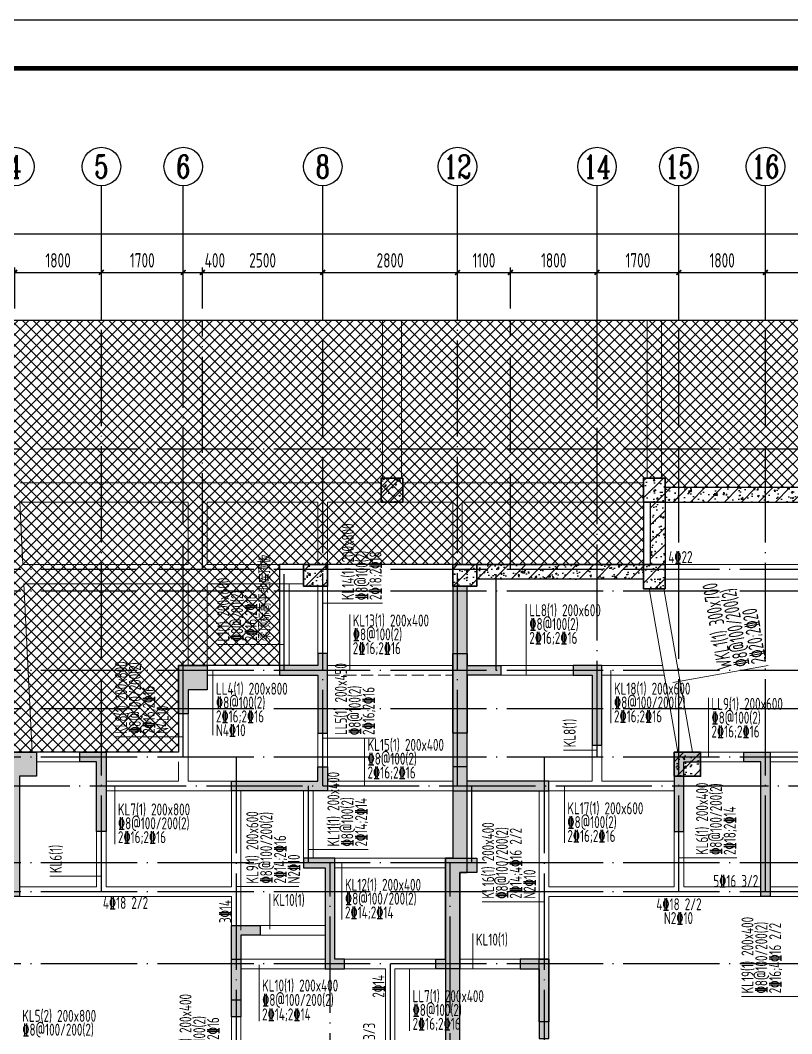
# Model space of a CAD drawing. Extents: x -1712635 to -854203, y -534641 to -21985.
# Drawn here: x -1128541 to -1112509, y -82057 to -60993 of the extents above; entities that cross this region are included whole.
import ezdxf
from ezdxf.enums import TextEntityAlignment as Align

# ---------------------------------------------------------------- set-up
doc = ezdxf.new("R2010")
doc.units = 0
doc.header["$LTSCALE"] = 1000
for name, pattern in [('DASH', [0.35, 0.25, -0.1]), ('DOTE', [2.42, 2, -0.2, 0.02, -0.2]), ('底图$0$虚线', [625, 375, -250])]:
    doc.linetypes.add(name, pattern=pattern)
doc.layers.get('0').update_dxf_attribs({"linetype": 'CONTINUOUS'})
doc.layers.get('Defpoints').update_dxf_attribs({"linetype": 'CONTINUOUS'})
for name, color, linetype in [('-TK', 7, 'CONTINUOUS'), ('A-AXIS', 1, 'CONTINUOUS'), ('A-DOTE', 10, 'DOTE'), ('AXIS_NUM', 7, 'CONTINUOUS'), ('S-B板填充', 251, 'CONTINUOUS'), ('S-L主梁线', 4, 'DASH'), ('S-L梁编号', 6, 'CONTINUOUS'), ('S-L梁配筋', 7, 'CONTINUOUS'), ('S-Q墙填充', 252, 'CONTINUOUS'), ('S-Q墙实线', 6, 'CONTINUOUS'), ('S-Y一般标注', 3, 'CONTINUOUS'), ('S-Z柱实线', 6, 'CONTINUOUS'), ('THIN', 7, 'CONTINUOUS'), ('轮廓线-核心筒', 7, 'CONTINUOUS')]:
    doc.layers.add(name, color=color, linetype=linetype)
doc.layers.add('底图$0$砼柱', color=2, linetype='CONTINUOUS', lineweight=35)
doc.layers.add('底图$0$砼梁虚线', color=4, linetype='底图$0$虚线', lineweight=18)
doc.styles.add('TSSD_Axis', font='complex.shx', dxfattribs={"width": 0.7, "bigfont": 'hztxt.shx'})
doc.styles.add('TSSD_DIMENSION', font='Tssdeng.shx', dxfattribs={"width": 0.7, "bigfont": 'tssdchn.shx'})
doc.styles.add('TSSD_REIN', font='tssdeng.shx', dxfattribs={"width": 0.7, "height": 300, "bigfont": 'tssdchn.shx'})
doc.styles.add('样式 1', font='yjkeng.shx', dxfattribs={"width": 0.7, "bigfont": 'yjkchn.shx'})
doc.dimstyles.new('TSSD_100_100', dxfattribs={"dimtxt": 300, "dimasz": 100, "dimexe": 100, "dimexo": 250, "dimgap": 100, "dimtad": 1, "dimdec": 0, "dimzin": 0, "dimdsep": 46, "dimtxsty": 'TSSD_DIMENSION', "dimblk": 'ARCHTICK', "dimcen": 0, "dimdle": 100, "dimclrt": 7, "dimadec": 0, "dimazin": 0, "dimtfac": 1, "dimtdec": 0, "dimtix": 1, "dimtmove": 2, "dimatfit": 3, "dimldrblk": 'ARCHTICK', "dimfxl": 0, "dimtolj": 1, "dimtzin": 0, "dimarcsym": 0})
pattern_1 = [(50, (-1134355.3, -65756.88), (358.63, -31.376), [37.5, -412.5]), (355, (-1134355.3, -65756.88), (-69.3757, 376.096), [30, -330]), (100.4514, (-1134325.4, -65759.5), (289.2547, 344.72), [31.87, -350.571]), (46.1842, (-1134355.3, -65656.88), (533.6205, -82.7595), [56.25, -618.75]), (96.6356, (-1134310.8, -65663.77), (467.331, 487.059), [47.805, -525.856]), (351.1842, (-1134355.3, -65656.9), (467.331, 487.059), [45, -495]), (21, (-1134305.3, -65681.88), (298.4535, -201.3094), [37.5, -412.5]), (326, (-1134305.3, -65681.88), (121.6577, 362.575), [30, -330]), (71.4514, (-1134280.42, -65698.65), (420.1113, 161.265), [31.87, -350.571]), (37.5, (-1134355.29, -65756.88), (6.0799, 166.4469), [0, -326, 0, -335, 0, -331.25]), (7.5, (-1134355.29, -65756.88), (131.5348, 197.2059), [0, -191, 0, -318.5, 0, -126.25]), (327.5, (-1134466.79, -65756.88), (266.9112, -11.2774), [0, -125, 0, -390, 0, -517.5]), (317.5, (-1134516.8, -65756.88), (291.593, 50.0525), [0, -162.5, 0, -259, 0, -367.5]), (45, (-1134355.3, -65756.88), (-176.7767, 176.7767), [])]
pattern_2 = [(50, (-14650.7, 18149.76), (358.63, -31.376), [37.5, -412.5]), (355, (-14650.7, 18149.76), (-69.3757, 376.096), [30, -330]), (100.4514, (-14620.8, 18147.15), (289.2547, 344.7198), [31.87, -350.571]), (46.1842, (-14650.7, 18249.76), (533.6205, -82.7595), [56.25, -618.75]), (96.6356, (-14606.23, 18242.87), (467.331, 487.059), [47.805, -525.8565]), (351.1842, (-14650.7, 18249.76), (467.331, 487.059), [45, -495]), (21, (-14600.7, 18224.76), (298.4535, -201.3094), [37.5, -412.5]), (326, (-14600.7, 18224.76), (121.6577, 362.575), [30, -330]), (71.4514, (-14575.83, 18208), (420.1113, 161.2652), [31.87, -350.571]), (37.5, (-14650.7, 18149.76), (6.07993, 166.4469), [0, -326, 0, -335, 0, -331.25]), (7.5, (-14650.7, 18149.76), (131.5348, 197.2059), [0, -191, 0, -318.5, 0, -126.25]), (327.5, (-14762.2, 18149.76), (266.9112, -11.27744), [0, -125, 0, -390, 0, -517.5]), (317.5, (-14812.2, 18149.76), (291.593, 50.0525), [0, -162.5, 0, -259, 0, -367.5]), (45, (-14650.7, 18149.76), (-176.7767, 176.7767), [])]

# ---------------------------------------------------------------- blocks, each defined once
blk = doc.blocks.new('ts_axno')
at = {"color": 0, "linetype": 'ByBlock', "lineweight": -2}
blk.add_circle((0, 0), 0.5, dxfattribs=at)
at = {"color": 0, "linetype": 'ByBlock', "lineweight": -2, "style": 'TSSD_Axis', "width": 0.7}
blk.add_attdef('A', text='', height=0.6, dxfattribs=at).set_placement((0, 0), align=Align.MIDDLE_CENTER)
blk = doc.blocks.new('_ArchTick')
at = {"color": 0, "const_width": 0.35}
blk.add_lwpolyline([(-0.5, -0.5), (0.5, 0.5)], dxfattribs=at)
blk = doc.blocks.new('*D436')
at = {"layer": 'Defpoints', "color": 0}
for p in [(-215274, 330468), (-217074, 329468), (-215274, 329468)]:
    blk.add_point(p, dxfattribs=at)
at = {"layer": 'S-Y一般标注', "color": 0, "lineweight": -2}
for p, q in [((-217074, 329718), (-217074, 330568)), ((-215274, 329718), (-215274, 330568)), ((-217174, 330468), (-215174, 330468))]:
    blk.add_line(p, q, dxfattribs=at)
at = {"layer": 'S-Y一般标注', "color": 0, "lineweight": -2, "xscale": 100, "yscale": 100, "zscale": 100, "rotation": 180}
blk.add_blockref('_ArchTick', (-217074, 330468), dxfattribs=at)
at = {"layer": 'S-Y一般标注', "color": 0, "lineweight": -2, "xscale": 100, "yscale": 100, "zscale": 100}
blk.add_blockref('_ArchTick', (-215274, 330468), dxfattribs=at)
at = {"layer": 'S-Y一般标注', "color": 7, "insert": (-216174, 330718), "char_height": 300, "attachment_point": 5, "style": 'TSSD_DIMENSION'}
blk.add_mtext('\\A1;1800', dxfattribs=at)
blk = doc.blocks.new('*D437')
at = {"layer": 'Defpoints', "color": 0}
for p in [(-213574, 330468), (-215274, 329468), (-213574, 329468)]:
    blk.add_point(p, dxfattribs=at)
at = {"layer": 'S-Y一般标注', "color": 0, "lineweight": -2}
for p, q in [((-215274, 329718), (-215274, 330568)), ((-213574, 329718), (-213574, 330568)), ((-215374, 330468), (-213474, 330468))]:
    blk.add_line(p, q, dxfattribs=at)
at = {"layer": 'S-Y一般标注', "color": 0, "lineweight": -2, "xscale": 100, "yscale": 100, "zscale": 100, "rotation": 180}
blk.add_blockref('_ArchTick', (-215274, 330468), dxfattribs=at)
at = {"layer": 'S-Y一般标注', "color": 0, "lineweight": -2, "xscale": 100, "yscale": 100, "zscale": 100}
blk.add_blockref('_ArchTick', (-213574, 330468), dxfattribs=at)
at = {"layer": 'S-Y一般标注', "color": 7, "insert": (-214424, 330718), "char_height": 300, "attachment_point": 5, "style": 'TSSD_DIMENSION'}
blk.add_mtext('\\A1;1700', dxfattribs=at)
blk = doc.blocks.new('*D438')
at = {"layer": 'Defpoints', "color": 0}
for p in [(-213174, 330468), (-213574, 329468), (-213174, 329468)]:
    blk.add_point(p, dxfattribs=at)
at = {"layer": 'S-Y一般标注', "color": 0, "lineweight": -2}
for p, q in [((-213574, 329718), (-213574, 330568)), ((-213174, 329718), (-213174, 330568)), ((-213674, 330468), (-213074, 330468))]:
    blk.add_line(p, q, dxfattribs=at)
at = {"layer": 'S-Y一般标注', "color": 0, "lineweight": -2, "xscale": 100, "yscale": 100, "zscale": 100, "rotation": 180}
blk.add_blockref('_ArchTick', (-213574, 330468), dxfattribs=at)
at = {"layer": 'S-Y一般标注', "color": 0, "lineweight": -2, "xscale": 100, "yscale": 100, "zscale": 100}
blk.add_blockref('_ArchTick', (-213174, 330468), dxfattribs=at)
at = {"layer": 'S-Y一般标注', "color": 7, "insert": (-212916, 330718), "char_height": 300, "attachment_point": 5, "style": 'TSSD_DIMENSION'}
blk.add_mtext('\\A1;400', dxfattribs=at)
blk = doc.blocks.new('*D439')
at = {"layer": 'Defpoints', "color": 0}
for p in [(-207874, 330468), (-210674, 329468), (-207874, 329468)]:
    blk.add_point(p, dxfattribs=at)
at = {"layer": 'S-Y一般标注', "color": 0, "lineweight": -2}
for p, q in [((-210674, 329718), (-210674, 330568)), ((-207874, 329718), (-207874, 330568)), ((-210774, 330468), (-207774, 330468))]:
    blk.add_line(p, q, dxfattribs=at)
at = {"layer": 'S-Y一般标注', "color": 0, "lineweight": -2, "xscale": 100, "yscale": 100, "zscale": 100, "rotation": 180}
blk.add_blockref('_ArchTick', (-210674, 330468), dxfattribs=at)
at = {"layer": 'S-Y一般标注', "color": 0, "lineweight": -2, "xscale": 100, "yscale": 100, "zscale": 100}
blk.add_blockref('_ArchTick', (-207874, 330468), dxfattribs=at)
at = {"layer": 'S-Y一般标注', "color": 7, "insert": (-209274, 330718), "char_height": 300, "attachment_point": 5, "style": 'TSSD_DIMENSION'}
blk.add_mtext('\\A1;2800', dxfattribs=at)
blk = doc.blocks.new('*D440')
at = {"layer": 'Defpoints', "color": 0}
for p in [(-206774, 330468), (-207874, 329468), (-206774, 329468)]:
    blk.add_point(p, dxfattribs=at)
at = {"layer": 'S-Y一般标注', "color": 0, "lineweight": -2}
for p, q in [((-207874, 329718), (-207874, 330568)), ((-206774, 329718), (-206774, 330568)), ((-207974, 330468), (-206674, 330468))]:
    blk.add_line(p, q, dxfattribs=at)
at = {"layer": 'S-Y一般标注', "color": 0, "lineweight": -2, "xscale": 100, "yscale": 100, "zscale": 100, "rotation": 180}
blk.add_blockref('_ArchTick', (-207874, 330468), dxfattribs=at)
at = {"layer": 'S-Y一般标注', "color": 0, "lineweight": -2, "xscale": 100, "yscale": 100, "zscale": 100}
blk.add_blockref('_ArchTick', (-206774, 330468), dxfattribs=at)
at = {"layer": 'S-Y一般标注', "color": 7, "insert": (-207324, 330718), "char_height": 300, "attachment_point": 5, "style": 'TSSD_DIMENSION'}
blk.add_mtext('\\A1;1100', dxfattribs=at)
blk = doc.blocks.new('*D441')
at = {"layer": 'Defpoints', "color": 0}
for p in [(-203274, 330468), (-204974, 329468), (-203274, 329468)]:
    blk.add_point(p, dxfattribs=at)
at = {"layer": 'S-Y一般标注', "color": 0, "lineweight": -2}
for p, q in [((-204974, 329718), (-204974, 330568)), ((-203274, 329718), (-203274, 330568)), ((-205074, 330468), (-203174, 330468))]:
    blk.add_line(p, q, dxfattribs=at)
at = {"layer": 'S-Y一般标注', "color": 0, "lineweight": -2, "xscale": 100, "yscale": 100, "zscale": 100, "rotation": 180}
blk.add_blockref('_ArchTick', (-204974, 330468), dxfattribs=at)
at = {"layer": 'S-Y一般标注', "color": 0, "lineweight": -2, "xscale": 100, "yscale": 100, "zscale": 100}
blk.add_blockref('_ArchTick', (-203274, 330468), dxfattribs=at)
at = {"layer": 'S-Y一般标注', "color": 7, "insert": (-204124, 330718), "char_height": 300, "attachment_point": 5, "style": 'TSSD_DIMENSION'}
blk.add_mtext('\\A1;1700', dxfattribs=at)
blk = doc.blocks.new('*D442')
at = {"layer": 'Defpoints', "color": 0}
for p in [(-201474, 330468), (-203274, 329468), (-201474, 329468)]:
    blk.add_point(p, dxfattribs=at)
at = {"layer": 'S-Y一般标注', "color": 0, "lineweight": -2}
for p, q in [((-203274, 329718), (-203274, 330568)), ((-201474, 329718), (-201474, 330568)), ((-203374, 330468), (-201374, 330468))]:
    blk.add_line(p, q, dxfattribs=at)
at = {"layer": 'S-Y一般标注', "color": 0, "lineweight": -2, "xscale": 100, "yscale": 100, "zscale": 100, "rotation": 180}
blk.add_blockref('_ArchTick', (-203274, 330468), dxfattribs=at)
at = {"layer": 'S-Y一般标注', "color": 0, "lineweight": -2, "xscale": 100, "yscale": 100, "zscale": 100}
blk.add_blockref('_ArchTick', (-201474, 330468), dxfattribs=at)
at = {"layer": 'S-Y一般标注', "color": 7, "insert": (-202374, 330718), "char_height": 300, "attachment_point": 5, "style": 'TSSD_DIMENSION'}
blk.add_mtext('\\A1;1800', dxfattribs=at)
blk = doc.blocks.new('*D443')
at = {"layer": 'Defpoints', "color": 0}
for p in [(-198574, 330468), (-201474, 329468), (-198574, 329468)]:
    blk.add_point(p, dxfattribs=at)
at = {"layer": 'S-Y一般标注', "color": 0, "lineweight": -2}
for p, q in [((-201474, 329718), (-201474, 330568)), ((-198574, 329718), (-198574, 330568)), ((-201574, 330468), (-198474, 330468))]:
    blk.add_line(p, q, dxfattribs=at)
at = {"layer": 'S-Y一般标注', "color": 0, "lineweight": -2, "xscale": 100, "yscale": 100, "zscale": 100, "rotation": 180}
blk.add_blockref('_ArchTick', (-201474, 330468), dxfattribs=at)
at = {"layer": 'S-Y一般标注', "color": 0, "lineweight": -2, "xscale": 100, "yscale": 100, "zscale": 100}
blk.add_blockref('_ArchTick', (-198574, 330468), dxfattribs=at)
at = {"layer": 'S-Y一般标注', "color": 7, "insert": (-200024, 330718), "char_height": 300, "attachment_point": 5, "style": 'TSSD_DIMENSION'}
blk.add_mtext('\\A1;2900', dxfattribs=at)
blk = doc.blocks.new('*D456')
at = {"layer": 'Defpoints', "color": 0}
for p in [(-171774, 331268), (-221774, 329468), (-171774, 329468)]:
    blk.add_point(p, dxfattribs=at)
at = {"layer": 'S-Y一般标注', "color": 0, "lineweight": -2}
for p, q in [((-221774, 329718), (-221774, 331368)), ((-171774, 329718), (-171774, 331368)), ((-221874, 331268), (-171674, 331268))]:
    blk.add_line(p, q, dxfattribs=at)
at = {"layer": 'S-Y一般标注', "color": 0, "lineweight": -2, "xscale": 100, "yscale": 100, "zscale": 100, "rotation": 180}
blk.add_blockref('_ArchTick', (-221774, 331268), dxfattribs=at)
at = {"layer": 'S-Y一般标注', "color": 0, "lineweight": -2, "xscale": 100, "yscale": 100, "zscale": 100}
blk.add_blockref('_ArchTick', (-171774, 331268), dxfattribs=at)
at = {"layer": 'S-Y一般标注', "color": 7, "insert": (-196774, 331518), "char_height": 300, "attachment_point": 5, "style": 'TSSD_DIMENSION'}
blk.add_mtext('\\A1;50000', dxfattribs=at)
blk = doc.blocks.new('*D469')
at = {"layer": 'Defpoints', "color": 0}
for p in [(-210674, 330468), (-213174, 329468), (-210674, 329468)]:
    blk.add_point(p, dxfattribs=at)
at = {"layer": 'S-Y一般标注', "color": 0, "lineweight": -2}
for p, q in [((-213174, 329718), (-213174, 330568)), ((-210674, 329718), (-210674, 330568)), ((-213274, 330468), (-210574, 330468))]:
    blk.add_line(p, q, dxfattribs=at)
at = {"layer": 'S-Y一般标注', "color": 0, "lineweight": -2, "xscale": 100, "yscale": 100, "zscale": 100, "rotation": 180}
blk.add_blockref('_ArchTick', (-213174, 330468), dxfattribs=at)
at = {"layer": 'S-Y一般标注', "color": 0, "lineweight": -2, "xscale": 100, "yscale": 100, "zscale": 100}
blk.add_blockref('_ArchTick', (-210674, 330468), dxfattribs=at)
at = {"layer": 'S-Y一般标注', "color": 7, "insert": (-211924, 330718), "char_height": 300, "attachment_point": 5, "style": 'TSSD_DIMENSION'}
blk.add_mtext('\\A1;2500', dxfattribs=at)
blk = doc.blocks.new('*D470')
at = {"layer": 'Defpoints', "color": 0}
for p in [(-204974, 330468), (-206774, 329468), (-204974, 329468)]:
    blk.add_point(p, dxfattribs=at)
at = {"layer": 'S-Y一般标注', "color": 0, "lineweight": -2}
for p, q in [((-206774, 329718), (-206774, 330568)), ((-204974, 329718), (-204974, 330568)), ((-206874, 330468), (-204874, 330468))]:
    blk.add_line(p, q, dxfattribs=at)
at = {"layer": 'S-Y一般标注', "color": 0, "lineweight": -2, "xscale": 100, "yscale": 100, "zscale": 100, "rotation": 180}
blk.add_blockref('_ArchTick', (-206774, 330468), dxfattribs=at)
at = {"layer": 'S-Y一般标注', "color": 0, "lineweight": -2, "xscale": 100, "yscale": 100, "zscale": 100}
blk.add_blockref('_ArchTick', (-204974, 330468), dxfattribs=at)
at = {"layer": 'S-Y一般标注', "color": 7, "insert": (-205874, 330718), "char_height": 300, "attachment_point": 5, "style": 'TSSD_DIMENSION'}
blk.add_mtext('\\A1;1800', dxfattribs=at)
blk = doc.blocks.new('A1')
blk.add_lwpolyline([(0, 59400), (0, 0), (84100, 0), (84100, 59400)], close=True)
at = {"const_width": 100}
blk.add_lwpolyline([(2500, 58400), (2500, 1000), (83100, 1000), (83100, 58400)], close=True, dxfattribs=at)
blk = doc.blocks.new('20210825.16054437')
at = {"layer": 'S-Q墙填充'}
h = blk.add_hatch(dxfattribs=at)
h.set_pattern_fill('ARMORED', color=252, scale=50, style=0)
h.set_pattern_definition(pattern_2)
h.paths.add_polyline_path([(4563, 13400), (4113, 13400), (4113, 12900), (4563, 12900)])
h = blk.add_hatch(dxfattribs=at)
h.set_pattern_fill('ARMORED', color=252, scale=50, style=0)
h.set_pattern_definition(pattern_2)
h.paths.add_polyline_path([(4563, 12900), (9563, 12900), (9563, 13200), (4563, 13200)])
h = blk.add_hatch(dxfattribs=at)
h.set_pattern_fill('ARMORED', color=252, scale=50, style=0)
h.set_pattern_definition(pattern_2)
h.paths.add_polyline_path([(4263, 11600), (4263, 12900), (4563, 12900), (4563, 11600)])
h = blk.add_hatch(dxfattribs=at)
h.set_pattern_fill('ARMORED', color=252, scale=50, style=0)
h.set_pattern_definition(pattern_2)
h.paths.add_polyline_path([(150, 11600), (150, 11150), (650, 11150), (650, 11600)])
h = blk.add_hatch(dxfattribs=at)
h.set_pattern_fill('ARMORED', color=252, scale=50, style=0)
h.set_pattern_definition(pattern_2)
h.paths.add_polyline_path([(650, 11600), (4113, 11600), (4113, 11300), (650, 11300)])
h = blk.add_hatch(dxfattribs=at)
h.set_pattern_fill('ARMORED', color=252, scale=50, style=0)
h.set_pattern_definition(pattern_2)
h.paths.add_polyline_path([(4563, 11600), (4113, 11600), (4113, 11100), (4563, 11100)])
h = blk.add_hatch(dxfattribs=at)
h.set_pattern_fill('ARMORED', color=252, scale=50, style=0)
h.set_pattern_definition(pattern_2)
h.paths.add_polyline_path([(150, 5500), (0, 5500), (0, 200), (1950, 200), (1950, 500), (300, 500), (300, 5200), (450, 5200), (450, 11150), (150, 11150)])
blk = doc.blocks.new('20210825.01395608')
at = {"layer": 'A-AXIS'}
for p, q in [((90098.7, -233739.7), (90098.7, -230939.7)), ((91798.7, -233739.7), (91798.7, -230939.7)), ((94698.7, -233739.7), (94698.7, -230939.7)), ((97498.7, -233739.7), (97498.7, -230939.7)), ((100398.7, -233739.7), (100398.7, -230939.7)), ((102098.7, -233739.7), (102098.7, -230939.7)), ((103898.7, -233739.7), (103898.7, -230939.7))]:
    blk.add_line(p, q, dxfattribs=at)
at = {"layer": 'A-DOTE'}
for p, q in [((90098.7, -245613.2), (90098.7, -233739.7)), ((91798.7, -242813.2), (91798.7, -233739.7)), ((92198.7, -238913.2), (92198.7, -233739.7)), ((94698.7, -243413), (94698.7, -233739.7)), ((97498.7, -243413), (97498.7, -233739.7)), ((98598.7, -238913.2), (98598.7, -233739.7)), ((100398.7, -242813.2), (100398.7, -233739.7)), ((102098.7, -245613.2), (102098.7, -233739.7)), ((103898.7, -245613.2), (103898.7, -233739.7)), ((136822.6, -236413.2), (82598.7, -236413.2)), ((136822.6, -238913.2), (82598.7, -238913.2)), ((93898.7, -241013.2), (93898.7, -238913.2)), ((98298.7, -241013.2), (98298.7, -238913.2)), ((136822.6, -239363.2), (82598.7, -239363.2)), ((136822.6, -241013.2), (82598.7, -241013.2)), ((136822.6, -241813.2), (82598.7, -241813.2)), ((136822.6, -242813.2), (82598.7, -242813.2)), ((92898.9, -242813.2), (92898.7, -255388.1)), ((99298.5, -242813.2), (99298.7, -255388.1)), ((82598.7, -243413), (136822.6, -243413)), ((94398.7, -245013.2), (94398.7, -243413.2)), ((97798.7, -245013.2), (97798.7, -243413.2)), ((136822.6, -245013.2), (82598.7, -245013.2)), ((94848.7, -255388.1), (94848.7, -245013.2)), ((97348.7, -255388.1), (97348.7, -245013.2)), ((136822.6, -245613.2), (82598.7, -245613.2)), ((136822.6, -247113.2), (82598.7, -247113.2)), ((96098.7, -247113.2), (96098.7, -255388.1))]:
    blk.add_line(p, q, dxfattribs=at)
at = {"layer": 'A-AXIS'}
ref = blk.add_blockref('ts_axno', (88298.7, -230539.7), dxfattribs=dict(at, xscale=800, yscale=800, zscale=800))
ref.add_attrib('3', '4', dxfattribs={"layer": 'AXIS_NUM', "height": 480, "style": 'TSSD_Axis', "width": 0.7}).set_placement((88298.7, -230539.7), align=Align.MIDDLE_CENTER)
ref = blk.add_blockref('ts_axno', (90098.7, -230539.7), dxfattribs=dict(at, xscale=800, yscale=800, zscale=800))
ref.add_attrib('4', '5', dxfattribs={"layer": 'AXIS_NUM', "height": 480, "style": 'TSSD_Axis', "width": 0.7}).set_placement((90098.7, -230539.7), align=Align.MIDDLE_CENTER)
ref = blk.add_blockref('ts_axno', (91798.7, -230539.7), dxfattribs=dict(at, xscale=800, yscale=800, zscale=800))
ref.add_attrib('5', '6', dxfattribs={"layer": 'AXIS_NUM', "height": 480, "style": 'TSSD_Axis', "width": 0.7}).set_placement((91798.7, -230539.7), align=Align.MIDDLE_CENTER)
ref = blk.add_blockref('ts_axno', (94698.7, -230539.7), dxfattribs=dict(at, xscale=800, yscale=800, zscale=800))
ref.add_attrib('6', '8', dxfattribs={"layer": 'AXIS_NUM', "height": 480, "style": 'TSSD_Axis', "width": 0.7}).set_placement((94698.7, -230539.7), align=Align.MIDDLE_CENTER)
ref = blk.add_blockref('ts_axno', (97498.7, -230539.7), dxfattribs=dict(at, xscale=800, yscale=800, zscale=800))
ref.add_attrib('7', '12', dxfattribs={"layer": 'AXIS_NUM', "height": 480, "style": 'TSSD_Axis', "width": 0.7}).set_placement((97498.7, -230539.7), align=Align.MIDDLE_CENTER)
ref = blk.add_blockref('ts_axno', (100398.7, -230539.7), dxfattribs=dict(at, xscale=800, yscale=800, zscale=800))
ref.add_attrib('8', '14', dxfattribs={"layer": 'AXIS_NUM', "height": 480, "style": 'TSSD_Axis', "width": 0.7}).set_placement((100398.7, -230539.7), align=Align.MIDDLE_CENTER)
ref = blk.add_blockref('ts_axno', (102098.7, -230539.7), dxfattribs=dict(at, xscale=800, yscale=800, zscale=800))
ref.add_attrib('9', '15', dxfattribs={"layer": 'AXIS_NUM', "height": 480, "style": 'TSSD_Axis', "width": 0.7}).set_placement((102098.7, -230539.7), align=Align.MIDDLE_CENTER)
ref = blk.add_blockref('ts_axno', (103898.7, -230539.7), dxfattribs=dict(at, xscale=800, yscale=800, zscale=800))
ref.add_attrib('10', '16', dxfattribs={"layer": 'AXIS_NUM', "height": 480, "style": 'TSSD_Axis', "width": 0.7}).set_placement((103898.7, -230539.7), align=Align.MIDDLE_CENTER)
at = {"layer": 'S-Y一般标注'}
for base, p1, p2, picture, middle in [((133598.7, -231939.7), (83598.7, -233739.7), (133598.7, -233739.7), '*D456', (108598.7, -231689.7)), ((90098.7, -232739.7), (88298.7, -233739.7), (90098.7, -233739.7), '*D436', (89198.7, -232489.7)), ((91798.7, -232739.7), (90098.7, -233739.7), (91798.7, -233739.7), '*D437', (90948.7, -232489.7)), ((94698.7, -232739.7), (92198.7, -233739.7), (94698.7, -233739.7), '*D469', (93448.7, -232489.7)), ((97498.7, -232739.7), (94698.7, -233739.7), (97498.7, -233739.7), '*D439', (96098.7, -232489.7)), ((98598.7, -232739.7), (97498.7, -233739.7), (98598.7, -233739.7), '*D440', (98048.7, -232489.7)), ((100398.7, -232739.7), (98598.7, -233739.7), (100398.7, -233739.7), '*D470', (99498.7, -232489.7)), ((102098.7, -232739.7), (100398.7, -233739.7), (102098.7, -233739.7), '*D441', (101248.7, -232489.7)), ((103898.7, -232739.7), (102098.7, -233739.7), (103898.7, -233739.7), '*D442', (102998.7, -232489.7)), ((106798.7, -232739.7), (103898.7, -233739.7), (106798.7, -233739.7), '*D443', (105348.7, -232489.7))]:
    dim = blk.add_linear_dim(base=base, p1=p1, p2=p2, dimstyle='TSSD_100_100', dxfattribs=at)
    dim.commit()
    dim.dimension.update_dxf_attribs({"geometry": picture, "text_midpoint": middle, "insert": (305372.3, -563207.3)})
dim = blk.add_linear_dim(base=(92198.7, -232739.7), p1=(91798.7, -233739.7), p2=(92198.7, -233739.7), dimstyle='TSSD_100_100', dxfattribs=at)
dim.commit()
dim.dimension.update_dxf_attribs({"geometry": '*D438', "text_midpoint": (92456.8, -232489.7), "dimtype": 128, "insert": (305372.3, -563207.3)})

msp = doc.modelspace()

# ---------------------------------------------------------------- hatches: boundary and pattern name
at = {"layer": 'S-B板填充'}
h = msp.add_hatch(dxfattribs=at)
h.set_pattern_fill('HOLE_MATETIEL', color=256, scale=50, style=0)
h.set_pattern_definition([(45, (-1091721.97, -77066.42), (-112.2532, 112.2532), []), (135, (-1091721.97, -77066.42), (-112.2532, -112.2532), [])])
h.paths.add_polyline_path([(-1080716.32, -67233.08), (-1134354.59, -67233.08), (-1134354.59, -87381.51), (-1080716.32, -87381.51)])
h.paths.add_polyline_path([(-1117554.59, -84906.64), (-1124154.59, -84906.64), (-1124154.59, -83706.64), (-1133754.59, -83706.64), (-1133754.59, -83206.64), (-1133454.59, -83206.64), (-1133454.59, -76206.64), (-1125254.59, -76206.64), (-1125254.59, -74406.64), (-1123154.59, -74406.64), (-1123154.59, -72306.64), (-1120254.59, -72306.64), (-1115591.32, -72306.64), (-1115591.32, -70506.64), (-1115141.32, -70506.64), (-1115141.32, -70706.64), (-1110141.32, -70706.64), (-1110141.32, -70506.64), (-1109691.32, -70506.64), (-1109691.32, -70706.64), (-1107454.59, -70706.64), (-1107454.59, -72306.64), (-1107304.59, -72306.64), (-1107304.59, -72806.64), (-1107454.59, -72806.64), (-1107454.59, -76106.64), (-1100254.59, -76106.64), (-1100254.59, -74406.64), (-1091454.59, -74406.64), (-1091454.59, -76806.36), (-1089954.59, -76806.35), (-1089954.59, -72806.64), (-1090104.59, -72806.64), (-1090104.59, -72306.64), (-1081754.59, -72306.64), (-1081754.59, -83706.64), (-1092554.59, -83706.64), (-1092554.59, -84906.64), (-1099154.59, -84906.64), (-1099154.59, -83706.64), (-1117554.59, -83706.64)], flags=16)
at = {"layer": 'S-Q墙填充'}
h = msp.add_hatch(dxfattribs=at)
h.set_pattern_fill('ARMORED', color=252, scale=50, style=0)
h.set_pattern_definition(pattern_1)
h.paths.add_polyline_path([(-1120591.32, -70506.64), (-1121041.32, -70506.64), (-1121041.32, -71006.64), (-1120591.32, -71006.64)])
h = msp.add_hatch(dxfattribs=at)
h.set_pattern_fill('ARMORED', color=252, scale=50, style=0)
h.set_pattern_definition(pattern_1)
h.paths.add_polyline_path([(-1122654.59, -72306.64), (-1122654.59, -72756.64), (-1122154.59, -72756.64), (-1122154.59, -72306.64)])
for points in [[(-1122354.59, -75806.64), (-1122154.59, -75806.64), (-1122154.59, -74156.64), (-1122354.59, -74156.64), (-1122354.59, -74406.64), (-1123154.59, -74406.64), (-1123154.59, -74606.64), (-1122354.59, -74606.64)], [(-1119254.59, -75806.64), (-1119554.59, -75806.64), (-1119554.59, -74156.64), (-1119254.59, -74156.64), (-1119254.59, -74406.64), (-1118554.59, -74406.64), (-1118554.59, -74606.64), (-1119254.59, -74606.64)], [(-1125254.59, -74406.64), (-1124654.59, -74406.64), (-1124654.59, -74906.64), (-1125054.59, -74906.64), (-1125054.59, -75406.64), (-1125254.59, -75406.64)], [(-1116454.59, -74406.64), (-1117054.59, -74406.64), (-1117054.59, -74606.64), (-1116654.59, -74606.64), (-1116654.59, -76056.64), (-1116454.59, -76056.64)], [(-1128204.59, -76706.64), (-1128554.59, -76706.64), (-1128554.59, -79206.64), (-1128754.59, -79206.64), (-1128754.59, -76206.64), (-1128204.59, -76206.64)], [(-1126754.59, -76206.64), (-1126754.59, -77856.64), (-1126954.59, -77856.64), (-1126954.59, -76406.64), (-1127304.59, -76406.64), (-1127304.59, -76206.64)], [(-1114754.59, -77856.64), (-1114754.59, -76406.64), (-1114404.59, -76406.64), (-1114404.59, -76206.64), (-1114954.59, -76206.64), (-1114954.59, -77856.64)], [(-1112954.59, -76206.64), (-1112954.59, -79206.64), (-1113154.59, -79206.64), (-1113154.59, -76406.64), (-1113504.59, -76406.64), (-1113504.59, -76206.64)], [(-1122154.59, -76506.64), (-1122154.59, -77006.64), (-1124154.59, -77006.64), (-1124154.59, -76806.64), (-1122354.59, -76806.64), (-1122354.59, -76506.64)], [(-1119554.59, -76506.64), (-1119554.59, -77006.64), (-1117554.59, -77006.64), (-1117554.59, -76806.64), (-1119254.59, -76806.64), (-1119254.59, -76506.64)], [(-1122654.59, -78406.64), (-1122654.59, -78606.64), (-1122204.59, -78606.64), (-1122204.59, -80706.64), (-1121804.59, -80706.64), (-1121804.59, -80506.64), (-1122004.59, -80506.64), (-1122004.59, -78406.64)], [(-1119054.59, -78406.64), (-1119054.59, -78706.64), (-1119404.59, -78706.64), (-1119404.59, -80706.64), (-1119904.59, -80706.64), (-1119904.59, -80506.64), (-1119704.59, -80506.64), (-1119704.59, -78406.64)], [(-1123954.59, -79806.64), (-1123554.59, -79806.64), (-1123554.59, -80006.64), (-1123954.59, -80006.64), (-1123954.59, -81706.64), (-1124154.59, -81706.64), (-1124154.59, -79806.64)], [(-1123954.59, -80506.65), (-1123954.59, -81356.65), (-1124154.59, -81356.65), (-1124154.59, -80506.65)], [(-1117754.59, -80506.64), (-1118154.59, -80506.64), (-1118154.59, -80706.64), (-1117754.59, -80706.64), (-1117754.59, -82156.64), (-1117554.59, -82156.64), (-1117554.59, -80506.64)], [(-1117554.59, -81806.65), (-1117754.59, -81806.65), (-1117754.59, -80506.65), (-1117554.59, -80506.65)]]:
    msp.add_hatch(color=256, dxfattribs=at).paths.add_polyline_path(points)
h = msp.add_hatch(dxfattribs=at)
h.set_pattern_fill('ARMORED', color=252, scale=50, style=0)
h.set_pattern_definition(pattern_1)
h.paths.add_polyline_path([(-1114954.59, -76706.64), (-1114404.59, -76706.64), (-1114404.59, -76206.64), (-1114954.59, -76206.64)])

# ---------------------------------------------------------------- linework, layer by layer
at = {"layer": 'S-L主梁线', "linetype": 'ByBlock', "lineweight": 18}
msp.add_line((-1119554.59, -74406.65), (-1122154.59, -74406.65), dxfattribs=at)
at = {"layer": 'S-L主梁线', "linetype": 'DASH', "lineweight": 18}
msp.add_line((-1122154.59, -74606.65), (-1119554.59, -74606.65), dxfattribs=at)
at = {"layer": 'S-L梁编号', "lineweight": 18}
for p, q in [((-1122254.59, -73106.22), (-1121014.62, -73106.22)), ((-1118025.25, -74606.63), (-1118025.25, -73129.96)), ((-1121693.3, -74506.64), (-1121693.3, -73343.22)), ((-1123054.6, -73964.62), (-1124448.88, -73964.62)), ((-1124537.12, -74509.46), (-1124537.12, -75853.99)), ((-1116265.5, -74502.54), (-1116265.5, -75603.53)), ((-1114239.8, -76303.95), (-1114239.8, -75075.24)), ((-1125154.59, -75888.27), (-1126571.22, -75888.27)), ((-1122254.59, -75910.6), (-1121159.32, -75910.6)), ((-1121386.91, -76908.71), (-1121386.91, -75927.5)), ((-1116554.59, -76165.14), (-1117249.72, -76165.14)), ((-1126574.49, -76914.56), (-1126574.49, -78114.86)), ((-1117234.42, -76912.27), (-1117234.42, -78090.21)), ((-1122554.65, -78226.91), (-1121314.85, -78226.91)), ((-1121855.75, -78513.56), (-1121855.75, -79680.29)), ((-1114854.59, -78403.17), (-1113653.44, -78403.17)), ((-1126854.58, -78779.77), (-1127927.99, -78779.77)), ((-1124054.58, -78997.51), (-1122750.13, -78997.51)), ((-1123357.56, -79884.1), (-1123357.56, -79151.61)), ((-1117654.59, -79312), (-1118944.42, -79312)), ((-1119134.08, -80706.63), (-1119134.08, -79974.15)), ((-1123577.99, -80626.3), (-1123577.99, -81798.8)), ((-1120451.33, -80706.63), (-1120451.33, -81994.94)), ((-1111854.6, -81280.29), (-1113554.02, -81280.29))]:
    msp.add_line(p, q, dxfattribs=at)
at = {"layer": 'S-L梁编号', "color": 6, "lineweight": 18}
msp.add_line((-1114979.26, -74754.76), (-1113002.03, -74406.6), dxfattribs=at)
at = {"layer": 'S-Q墙实线'}
for points in [[(-1115141.32, -71006.64), (-1110141.32, -71006.64), (-1110141.32, -70706.64), (-1115141.32, -70706.64), (-1115141.32, -71006.64)], [(-1123954.59, -79806.64), (-1123554.59, -79806.64), (-1123554.59, -80006.64), (-1123954.59, -80006.64), (-1123954.59, -81706.64), (-1124154.59, -81706.64), (-1124154.59, -79806.64), (-1123954.59, -79806.64)], [(-1117754.59, -80506.64), (-1118154.59, -80506.64), (-1118154.59, -80706.64), (-1117754.59, -80706.64), (-1117754.59, -82156.64), (-1117554.59, -82156.64), (-1117554.59, -80506.64), (-1117754.59, -80506.64)]]:
    msp.add_lwpolyline(points, dxfattribs=at)
at = {"layer": 'S-Q墙实线', "linetype": 'ByBlock'}
for points in [[(-1115441.32, -72306.64), (-1115441.32, -71006.64), (-1115141.32, -71006.64), (-1115141.32, -72306.64)], [(-1119054.59, -72306.64), (-1115591.32, -72306.64), (-1115591.32, -72606.64), (-1119054.59, -72606.64)]]:
    msp.add_lwpolyline(points, close=True, dxfattribs=at)
msp.add_lwpolyline([(-1119554.59, -78406.63), (-1119704.59, -78406.63), (-1119704.59, -83706.64), (-1117754.59, -83706.64), (-1117754.59, -83406.64), (-1119404.59, -83406.64), (-1119404.59, -78706.63), (-1119254.59, -78706.63), (-1119254.59, -72756.64), (-1119554.59, -72756.64), (-1119554.59, -78406.63)], dxfattribs=at)
at = {"layer": 'S-Q墙实线'}
for points in [[(-1122354.59, -75806.64), (-1122154.59, -75806.64), (-1122154.59, -74156.64), (-1122354.59, -74156.64), (-1122354.59, -74406.64), (-1123154.59, -74406.64), (-1123154.59, -74606.64), (-1122354.59, -74606.64)], [(-1119254.59, -75806.64), (-1119554.59, -75806.64), (-1119554.59, -74156.64), (-1119254.59, -74156.64), (-1119254.59, -74406.64), (-1118554.59, -74406.64), (-1118554.59, -74606.64), (-1119254.59, -74606.64)], [(-1125254.59, -74406.64), (-1124654.59, -74406.64), (-1124654.59, -74906.64), (-1125054.59, -74906.64), (-1125054.59, -75406.64), (-1125254.59, -75406.64)], [(-1116454.59, -74406.64), (-1117054.59, -74406.64), (-1117054.59, -74606.64), (-1116654.59, -74606.64), (-1116654.59, -76056.64), (-1116454.59, -76056.64)], [(-1128204.59, -76706.64), (-1128554.59, -76706.64), (-1128554.59, -79206.64), (-1128754.59, -79206.64), (-1128754.59, -76206.64), (-1128204.59, -76206.64)], [(-1126754.59, -76206.64), (-1126754.59, -77856.64), (-1126954.59, -77856.64), (-1126954.59, -76406.64), (-1127304.59, -76406.64), (-1127304.59, -76206.64)], [(-1114754.59, -77856.64), (-1114754.59, -76406.64), (-1114404.59, -76406.64), (-1114404.59, -76206.64), (-1114954.59, -76206.64), (-1114954.59, -77856.64)], [(-1112954.59, -76206.64), (-1112954.59, -79206.64), (-1113154.59, -79206.64), (-1113154.59, -76406.64), (-1113504.59, -76406.64), (-1113504.59, -76206.64)], [(-1122154.59, -76506.64), (-1122154.59, -77006.64), (-1124154.59, -77006.64), (-1124154.59, -76806.64), (-1122354.59, -76806.64), (-1122354.59, -76506.64)], [(-1119554.59, -76506.64), (-1119554.59, -77006.64), (-1117554.59, -77006.64), (-1117554.59, -76806.64), (-1119254.59, -76806.64), (-1119254.59, -76506.64)], [(-1122654.59, -78406.64), (-1122654.59, -78606.64), (-1122204.59, -78606.64), (-1122204.59, -80706.64), (-1121804.59, -80706.64), (-1121804.59, -80506.64), (-1122004.59, -80506.64), (-1122004.59, -78406.64)], [(-1119054.59, -78406.64), (-1119054.59, -78706.64), (-1119404.59, -78706.64), (-1119404.59, -80706.64), (-1119904.59, -80706.64), (-1119904.59, -80506.64), (-1119704.59, -80506.64), (-1119704.59, -78406.64)], [(-1123954.59, -80506.65), (-1123954.59, -81356.65), (-1124154.59, -81356.65), (-1124154.59, -80506.65)], [(-1117554.59, -81806.65), (-1117754.59, -81806.65), (-1117754.59, -80506.65), (-1117554.59, -80506.65)]]:
    msp.add_lwpolyline(points, close=True, dxfattribs=at)
at = {"layer": 'S-Z柱实线', "lineweight": 35}
for points in [[(-1120591.32, -70506.64), (-1121041.32, -70506.64), (-1121041.32, -71006.64), (-1120591.32, -71006.64)], [(-1115141.32, -70506.64), (-1115591.32, -70506.64), (-1115591.32, -71006.64), (-1115141.32, -71006.64)], [(-1122654.59, -72306.64), (-1122654.59, -72756.64), (-1122154.59, -72756.64), (-1122154.59, -72306.64)], [(-1119554.59, -72306.64), (-1119554.59, -72756.64), (-1119054.59, -72756.64), (-1119054.59, -72306.64)], [(-1115141.32, -72306.64), (-1115591.32, -72306.64), (-1115591.32, -72806.64), (-1115141.32, -72806.64)], [(-1114954.59, -76706.64), (-1114404.59, -76706.64), (-1114404.59, -76206.64), (-1114954.59, -76206.64)]]:
    msp.add_lwpolyline(points, close=True, dxfattribs=at)
at = {"layer": 'THIN'}
msp.add_lwpolyline([(-1080436.32, -67233.08), (-1107405.45, -67233.08), (-1107475.45, -67453.08), (-1107595.45, -67013.08), (-1107665.45, -67233.08), (-1134634.59, -67233.08)], dxfattribs=at)
at = {"layer": '底图$0$砼柱', "color": 3, "lineweight": 35}
for points in [[(-1120591.32, -70506.64), (-1121041.32, -70506.64), (-1121041.32, -71006.64), (-1120591.32, -71006.64)], [(-1115141.32, -70506.64), (-1115591.32, -70506.64), (-1115591.32, -71006.64), (-1115141.32, -71006.64)], [(-1122654.59, -72306.64), (-1122654.59, -72756.64), (-1122154.59, -72756.64), (-1122154.59, -72306.64)], [(-1119554.59, -72306.64), (-1119554.59, -72756.64), (-1119054.59, -72756.64), (-1119054.59, -72306.64)], [(-1115141.32, -72306.64), (-1115591.32, -72306.64), (-1115591.32, -72806.64), (-1115141.32, -72806.64)]]:
    msp.add_lwpolyline(points, close=True, dxfattribs=at)
at = {"layer": '底图$0$砼梁虚线', "lineweight": 18}
for p, q in [((-1121016.32, -67233.08), (-1121016.32, -70506.64)), ((-1120616.32, -70506.64), (-1120616.32, -67233.08)), ((-1115516.32, -67233.08), (-1115516.32, -70506.64)), ((-1115216.32, -70506.64), (-1115216.32, -67233.08)), ((-1124954.59, -70606.64), (-1128541.32, -70606.64)), ((-1122254.59, -70606.64), (-1124954.59, -70606.64)), ((-1121041.32, -70606.64), (-1122254.59, -70606.64)), ((-1119454.59, -70606.64), (-1120591.32, -70606.64)), ((-1115591.32, -70606.64), (-1119454.59, -70606.64)), ((-1128553.49, -71006.64), (-1128488.09, -72306.64)), ((-1128541.32, -71006.64), (-1125054.59, -71006.64)), ((-1125054.59, -71006.64), (-1125054.59, -72306.64)), ((-1124654.59, -72306.64), (-1124654.59, -71006.64)), ((-1124654.59, -71006.64), (-1122354.59, -71006.64)), ((-1122354.59, -71006.64), (-1122354.59, -72306.64)), ((-1119354.59, -72306.64), (-1119354.59, -71006.64)), ((-1119354.59, -71006.64), (-1115591.32, -71006.64)), ((-1125054.59, -72306.64), (-1128488.09, -72306.64)), ((-1122654.59, -72306.64), (-1124654.59, -72306.64)), ((-1110140.34, -72306.64), (-1115141.32, -72306.64)), ((-1115141.32, -72606.64), (-1110144.99, -72606.64)), ((-1128467.97, -72706.64), (-1125054.59, -72706.64)), ((-1128467.97, -72706.64), (-1128291.91, -76206.64)), ((-1125054.59, -72706.64), (-1125054.59, -74406.64)), ((-1124654.59, -72706.64), (-1122654.59, -72706.64)), ((-1124654.59, -74406.64), (-1124654.59, -72706.64)), ((-1123154.59, -72706.64), (-1123154.59, -74406.64)), ((-1122354.59, -72756.64), (-1122354.59, -74206.64)), ((-1115474.6, -72806.64), (-1114875.92, -76206.64)), ((-1115169.99, -72806.64), (-1114571.3, -76206.64)), ((-1115192.87, -74406.64), (-1116454.59, -74406.64)), ((-1124654.59, -74606.64), (-1123154.71, -74606.64)), ((-1118554.74, -74606.64), (-1117054.51, -74606.64)), ((-1116454.59, -74606.64), (-1115157.65, -74606.64)), ((-1125054.6, -76306.64), (-1125054.6, -75406.63)), ((-1122354.59, -75806.63), (-1122354.59, -76506.64)), ((-1116654.59, -76056.63), (-1116654.59, -76306.64)), ((-1116454.59, -76806.37), (-1116454.59, -76056.63)), ((-1128204.59, -76406.64), (-1127304.51, -76406.64)), ((-1125254.6, -76406.64), (-1125254.6, -76806.36)), ((-1125054.6, -76806.36), (-1125054.6, -76306.64)), ((-1116654.59, -76306.64), (-1116654.59, -76806.37)), ((-1114404.59, -76406.64), (-1113504.6, -76406.64)), ((-1112954.59, -76406.64), (-1110254.59, -76406.64)), ((-1125254.6, -76806.36), (-1126754.59, -76806.35)), ((-1124054.59, -76806.36), (-1125054.6, -76806.36)), ((-1116654.59, -76806.37), (-1117554.59, -76806.36)), ((-1114954.59, -76806.38), (-1116454.59, -76806.37)), ((-1126754.59, -77006.35), (-1125154.6, -77006.36)), ((-1125154.6, -77006.36), (-1124154.59, -77006.36)), ((-1124154.59, -77006.36), (-1124154.59, -79006.64)), ((-1123954.59, -79106.64), (-1123954.59, -77006.36)), ((-1122654.47, -77006.36), (-1122654.47, -78406.63)), ((-1122454.47, -78406.63), (-1122454.47, -77006.36)), ((-1122154.59, -77006.36), (-1119554.59, -77006.36)), ((-1117754.59, -77006.64), (-1117754.59, -79106.64)), ((-1117554.59, -77006.36), (-1116554.59, -77006.37)), ((-1117554.59, -79006.64), (-1117554.59, -77006.64)), ((-1116554.59, -77006.37), (-1114954.59, -77006.38)), ((-1126954.59, -77856.64), (-1126954.59, -79006.64)), ((-1126754.59, -79006.64), (-1126754.59, -77856.64)), ((-1114954.59, -77856.63), (-1114954.59, -79006.64)), ((-1114754.59, -79006.64), (-1114754.59, -77856.63)), ((-1119704.59, -78406.63), (-1122004.59, -78406.63)), ((-1126954.59, -79006.64), (-1128554.59, -79006.64)), ((-1124154.59, -79006.64), (-1126754.59, -79006.64)), ((-1123954.59, -79906.64), (-1123954.59, -79106.64)), ((-1117754.59, -79106.64), (-1117754.59, -80506.64)), ((-1114954.59, -79006.64), (-1117554.59, -79006.64)), ((-1113154.59, -79006.64), (-1114754.59, -79006.64)), ((-1111854.59, -79006.64), (-1112954.59, -79006.64)), ((-1128554.59, -79206.64), (-1126854.59, -79206.64)), ((-1126854.59, -79206.64), (-1124154.59, -79206.64)), ((-1124154.59, -79206.64), (-1124154.59, -79906.64)), ((-1117554.59, -79206.64), (-1114854.59, -79206.64)), ((-1117554.59, -80706.64), (-1117554.59, -79206.64)), ((-1114854.59, -79206.64), (-1113154.59, -79206.64)), ((-1112954.59, -79206.64), (-1111954.59, -79206.64)), ((-1122204.59, -79806.64), (-1123554.59, -79806.64)), ((-1123554.59, -80006.64), (-1122204.59, -80006.64)), ((-1122204.59, -80506.64), (-1123954.59, -80506.64)), ((-1118154.59, -80506.64), (-1119404.59, -80506.64)), ((-1123954.59, -80706.64), (-1122204.59, -80706.64)), ((-1121804.59, -80706.64), (-1120954.59, -80706.64)), ((-1120954.59, -80706.64), (-1120954.59, -83506.64)), ((-1120754.59, -80706.64), (-1119904.59, -80706.64)), ((-1120754.59, -83506.64), (-1120754.59, -80706.64)), ((-1119404.59, -80706.64), (-1118154.59, -80706.64)), ((-1124154.58, -81706.64), (-1124154.59, -83256.64)), ((-1123954.59, -83256.64), (-1123954.58, -81706.64))]:
    msp.add_line(p, q, dxfattribs=at)
at = {"layer": '底图$0$砼梁虚线', "linetype": 'ByBlock', "lineweight": 18}
for p, q in [((-1122154.59, -72306.64), (-1122154.59, -71006.64)), ((-1122154.59, -71006.64), (-1121041.32, -71006.64)), ((-1120591.32, -71006.64), (-1119554.59, -71006.64)), ((-1119554.59, -71006.64), (-1119554.59, -72306.64)), ((-1122954.59, -74406.64), (-1122954.59, -72706.64)), ((-1122154.59, -74206.64), (-1122154.59, -72756.64)), ((-1123154.71, -74406.64), (-1124654.59, -74406.64)), ((-1117054.51, -74406.64), (-1118554.74, -74406.64)), ((-1125254.6, -75406.63), (-1125254.6, -76206.64)), ((-1122154.59, -76506.64), (-1122154.59, -75806.63)), ((-1127304.51, -76206.64), (-1128204.59, -76206.64)), ((-1113504.6, -76206.64), (-1114404.59, -76206.64)), ((-1110254.59, -76206.64), (-1112954.59, -76206.64)), ((-1119554.59, -76806.36), (-1122154.59, -76806.36)), ((-1122004.59, -78606.63), (-1119704.59, -78606.63)), ((-1120854.59, -80506.64), (-1121804.59, -80506.64)), ((-1119904.59, -80506.64), (-1120854.59, -80506.64))]:
    msp.add_line(p, q, dxfattribs=at)
at = {"layer": '轮廓线-核心筒', "linetype": 'ByBlock'}
msp.add_lwpolyline([(-1100254.59, -76106.64), (-1107454.59, -76106.63), (-1107454.59, -72806.63), (-1107304.59, -72806.64), (-1107304.59, -72306.64), (-1107454.59, -72306.64), (-1107454.59, -70706.64), (-1109691.32, -70706.64), (-1109691.32, -70506.64), (-1110141.32, -70506.64), (-1110141.32, -70706.64), (-1115141.32, -70706.64), (-1115141.32, -70506.64), (-1115591.32, -70506.64), (-1115591.32, -72306.64), (-1120254.59, -72306.64), (-1120254.59, -72306.64), (-1123154.59, -72306.64), (-1123154.59, -74406.64), (-1125254.59, -74406.64), (-1125254.59, -76206.64), (-1133454.59, -76206.64)], dxfattribs=at)

# ---------------------------------------------------------------- block references
at = {"layer": '-TK'}
msp.add_blockref('A1', (-1147825.76, -120392.79), dxfattribs=at)
at = {"layer": 'A-DOTE'}
msp.add_blockref('20210825.01395608', (-1216953.29, 166506.61), dxfattribs=at)
at = {"layer": 'S-Q墙填充', "color": 2}
msp.add_blockref('20210825.16054437', (-1119704.59, -83906.64), dxfattribs=at)

# ---------------------------------------------------------------- texts
at = {"layer": 'S-L梁编号', "color": 6}
for s, height, rotation, style, width, p in [('KL14(1) 200x800', 250, 90, 'TSSD_REIN', 0.7, (-1121608.85, -73043.72)), ('L1(1) 200x600', 250, 90, 'TSSD_REIN', 0.7, (-1124198.88, -73902.12)), ('WKL1(1) 300x700', 312.5, 99.986512, '样式 1', 0.618, (-1113747.11, -74458.47)), ('KL8(1) 200x800', 250, 90, 'TSSD_REIN', 0.7, (-1126321.22, -75825.77)), ('LL5(1) 200x450', 250, 90, 'TSSD_REIN', 0.7, (-1121753.55, -75848.1)), ('KL8(1)', 250, 90, 'TSSD_REIN', 0.7, (-1116999.72, -76102.64)), ('KL11(1) 200x400', 250, 90, 'TSSD_REIN', 0.7, (-1121909.08, -78164.41)), ('KL6(1) 200x400', 250, 90, 'TSSD_REIN', 0.7, (-1114247.67, -78340.67)), ('KL9(1) 200x600', 250, 90, 'TSSD_REIN', 0.7, (-1123593.4, -78935.01)), ('KL16(1) 200x400', 250, 90, 'TSSD_REIN', 0.7, (-1118694.42, -79249.5)), ('KL6(1)', 250, 90, 'TSSD_REIN', 0.7, (-1127677.99, -78717.27)), ('KL19(1) 200x400', 250, 90, 'TSSD_REIN', 0.7, (-1113304.02, -81217.79)), ('LL3(1) 200x400', 250, 90, 'TSSD_REIN', 0.7, (-1124983.23, -82713.89))]:
    msp.add_text(s, height=height, rotation=rotation, dxfattribs=dict(at, style=style, width=width)).set_placement(p)
at = {"layer": 'S-L梁编号', "color": 6, "style": 'TSSD_REIN', "width": 0.7}
for s, p in [('LL8(1) 200x600', (-1117962.75, -73379.96)), ('KL13(1) 200x400', (-1121630.8, -73593.22)), ('LL4(1) 200x800', (-1124474.62, -75010.72)), ('KL18(1) 200x600', (-1116203, -75009.29)), ('LL9(1) 200x600', (-1114177.3, -75325.24)), ('KL15(1) 200x400', (-1121324.41, -76177.5)), ('KL7(1) 200x800', (-1126511.99, -77520.62)), ('KL17(1) 200x600', (-1117171.92, -77495.97)), ('KL12(1) 200x400', (-1121793.25, -79086.06)), ('KL10(1)', (-1123295.06, -79401.61)), ('KL10(1)', (-1119071.58, -80224.15)), ('KL10(1) 200x400', (-1123515.49, -81179.57)), ('LL7(1) 200x400', (-1120388.83, -81400.71)), ('KL5(2) 200x800', (-1128499.64, -81809.8))]:
    msp.add_text(s, height=250, dxfattribs=at).set_placement(p)
at = {"layer": 'S-L梁配筋', "color": 7}
for s, height, rotation, style, width, p in [('%%1328@100(2)', 250, 90, 'TSSD_REIN', 0.7, (-1121321.35, -73043.72)), ('2%%13218;2%%13218', 250, 90, 'TSSD_REIN', 0.7, (-1121033.85, -73043.72)), ('%%1328@200(2)', 250, 90, 'TSSD_REIN', 0.7, (-1123911.38, -73902.12)), ('%%1328@100/200(2)', 312.5, 99.986512, '样式 1', 0.618, (-1113393.18, -74396.15)), ('2%%13216;2%%13216', 250, 90, 'TSSD_REIN', 0.7, (-1123623.88, -73902.12)), ('2%%13220;2%%13220', 312.5, 99.986512, '样式 1', 0.618, (-1113039.25, -74333.83)), ('%%1328@100/200(2)', 250, 90, 'TSSD_REIN', 0.7, (-1126033.72, -75825.77)), ('2%%13216;2%%13216', 250, 90, 'TSSD_REIN', 0.7, (-1125746.22, -75825.77)), ('%%1328@100(2)', 250, 90, 'TSSD_REIN', 0.7, (-1121466.05, -75848.1)), ('2%%13216;2%%13216', 250, 90, 'TSSD_REIN', 0.7, (-1121178.55, -75848.1)), ('N4L10', 250, 90, 'TSSD_REIN', 0.7, (-1125458.72, -75825.77)), ('%%1328@100/200(2)', 250, 90, 'TSSD_REIN', 0.7, (-1113960.17, -78340.67)), ('%%1328@100(2)', 250, 90, 'TSSD_REIN', 0.7, (-1121621.58, -78164.41)), ('2%%13214;2%%13214', 250, 90, 'TSSD_REIN', 0.7, (-1121334.08, -78164.41)), ('%%1328@100/200(2)', 250, 90, 'TSSD_REIN', 0.7, (-1123305.9, -78935.01)), ('2%%13218;2%%13214', 250, 90, 'TSSD_REIN', 0.7, (-1113672.67, -78340.67)), ('%%1328@100/200(2)', 250, 90, 'TSSD_REIN', 0.7, (-1118406.92, -79249.5)), ('2%%13214;4%%13216 2/2', 250, 90, 'TSSD_REIN', 0.7, (-1118119.42, -79249.5)), ('2%%13214;2%%13216', 250, 90, 'TSSD_REIN', 0.7, (-1123018.4, -78935.01)), ('N2%%13210', 250, 90, 'TSSD_REIN', 0.7, (-1122730.9, -78935.01)), ('N2%%13210', 250, 90, 'TSSD_REIN', 0.7, (-1117831.92, -79249.5)), ('%%1328@100/200(2)', 250, 90, 'TSSD_REIN', 0.7, (-1113016.52, -81217.79)), ('2%%13216;4%%13216 2/2', 250, 90, 'TSSD_REIN', 0.7, (-1112729.02, -81217.79)), ('%%1328@100(2)', 250, 90, 'TSSD_REIN', 0.7, (-1124695.73, -82713.89))]:
    msp.add_text(s, height=height, rotation=rotation, dxfattribs=dict(at, style=style, width=width)).set_placement(p)
at = {"layer": 'S-L梁配筋', "color": 1, "style": 'TSSD_REIN', "width": 0.7}
for s, p in [('4%%13222', (-1114822.29, -72274.34)), ('4%%13218 2/2', (-1126354.58, -79462.71))]:
    msp.add_text(s, height=250, dxfattribs=at).set_placement(p, align=Align.CENTER)
for s, p in [('梁顶标高平地库顶板', (-1123336.38, -73902.12)), ('2%%13216;2%%13216', (-1124408.23, -82713.89)), ('(2%%13210);6%%13216 3/3', (-1121165.72, -83416.34))]:
    msp.add_text(s, height=250, rotation=90, dxfattribs=at).set_placement(p)
at = {"layer": 'S-L梁配筋', "color": 7, "style": 'TSSD_REIN', "width": 0.7}
for s, p in [('%%1328@100(2)', (-1117962.75, -73667.46)), ('%%1328@100(2)', (-1121630.8, -73880.72)), ('2%%13216;2%%13216', (-1117962.75, -73954.96)), ('2%%13216;2%%13216', (-1121630.8, -74168.22)), ('2%%13216;2%%13216', (-1124474.62, -75585.72)), ('2%%13216;2%%13216', (-1116203, -75584.29)), ('%%1328@100(2)', (-1114177.3, -75612.74)), ('N4%%13210', (-1124474.62, -75873.22)), ('2%%13216;2%%13216', (-1114177.3, -75900.24)), ('%%1328@100(2)', (-1121324.41, -76465)), ('2%%13216;2%%13216', (-1121324.41, -76752.5)), ('%%1328@100(2)', (-1117171.92, -77783.47)), ('%%1328@100/200(2)', (-1126511.99, -77808.12)), ('2%%13216;2%%13216', (-1126511.99, -78095.62)), ('2%%13216;2%%13216', (-1117171.92, -78070.97)), ('%%1328@100/200(2)', (-1121793.25, -79373.56)), ('2%%13214;2%%13214', (-1121793.25, -79661.06)), ('4%%13218 2/2', (-1115322.78, -79490.16)), ('N2%%13210', (-1115165.31, -79777.66)), ('%%1328@100/200(2)', (-1123515.49, -81479.57)), ('%%1328@100(2)', (-1120388.83, -81688.21)), ('2%%13214;2%%13214', (-1123515.49, -81779.57)), ('2%%13216;2%%13216', (-1120388.83, -81975.71)), ('%%1328@100/200(2)', (-1128499.64, -82097.3))]:
    msp.add_text(s, height=250, dxfattribs=at).set_placement(p)
at = {"layer": 'S-L梁配筋', "color": 1, "style": 'TSSD_REIN', "width": 0.7}
for s, p in [('%%1328@100(2)', (-1124474.62, -75298.22)), ('%%1328@100/200(2)', (-1116203, -75296.79))]:
    msp.add_text(s, height=250, dxfattribs=at).set_placement(p)
at = {"layer": 'S-L梁配筋', "color": 7, "style": 'TSSD_REIN', "width": 0.7}
msp.add_text('5%%13216 3/2', height=250, dxfattribs=at).set_placement((-1113204.6, -79006.63), align=Align.RIGHT)
for s, p in [('3%%13214', (-1124158.16, -79279.07)), ('2%%13214', (-1120973.03, -80834.9))]:
    msp.add_text(s, height=250, rotation=90, dxfattribs=at).set_placement(p, align=Align.RIGHT)

doc.saveas('drawing.dxf')
